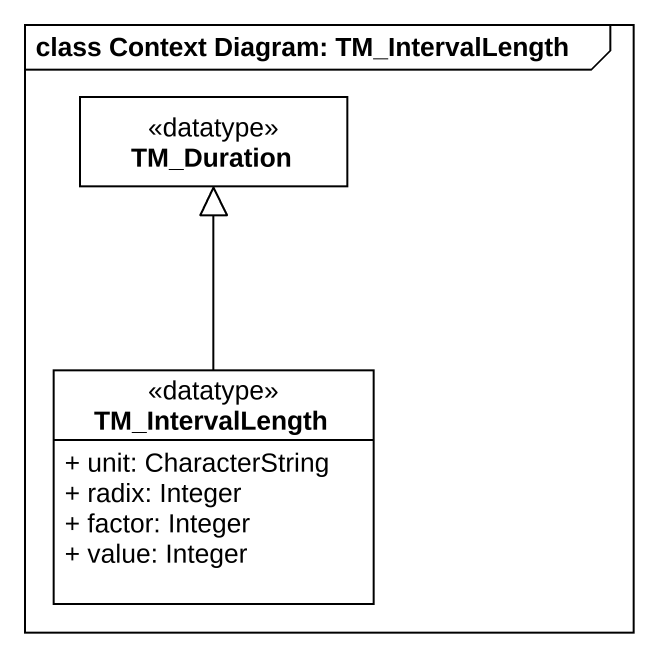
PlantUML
@startuml
mainframe class Context Diagram: TM_IntervalLength
hide circle
hide empty members
skinparam classAttributeIconSize 0
class TM_Duration <<datatype>>
class TM_IntervalLength <<datatype>> {
  + unit: CharacterString
  + radix: Integer
  + factor: Integer
  + value: Integer
}
TM_IntervalLength -up-|> TM_Duration
@enduml
